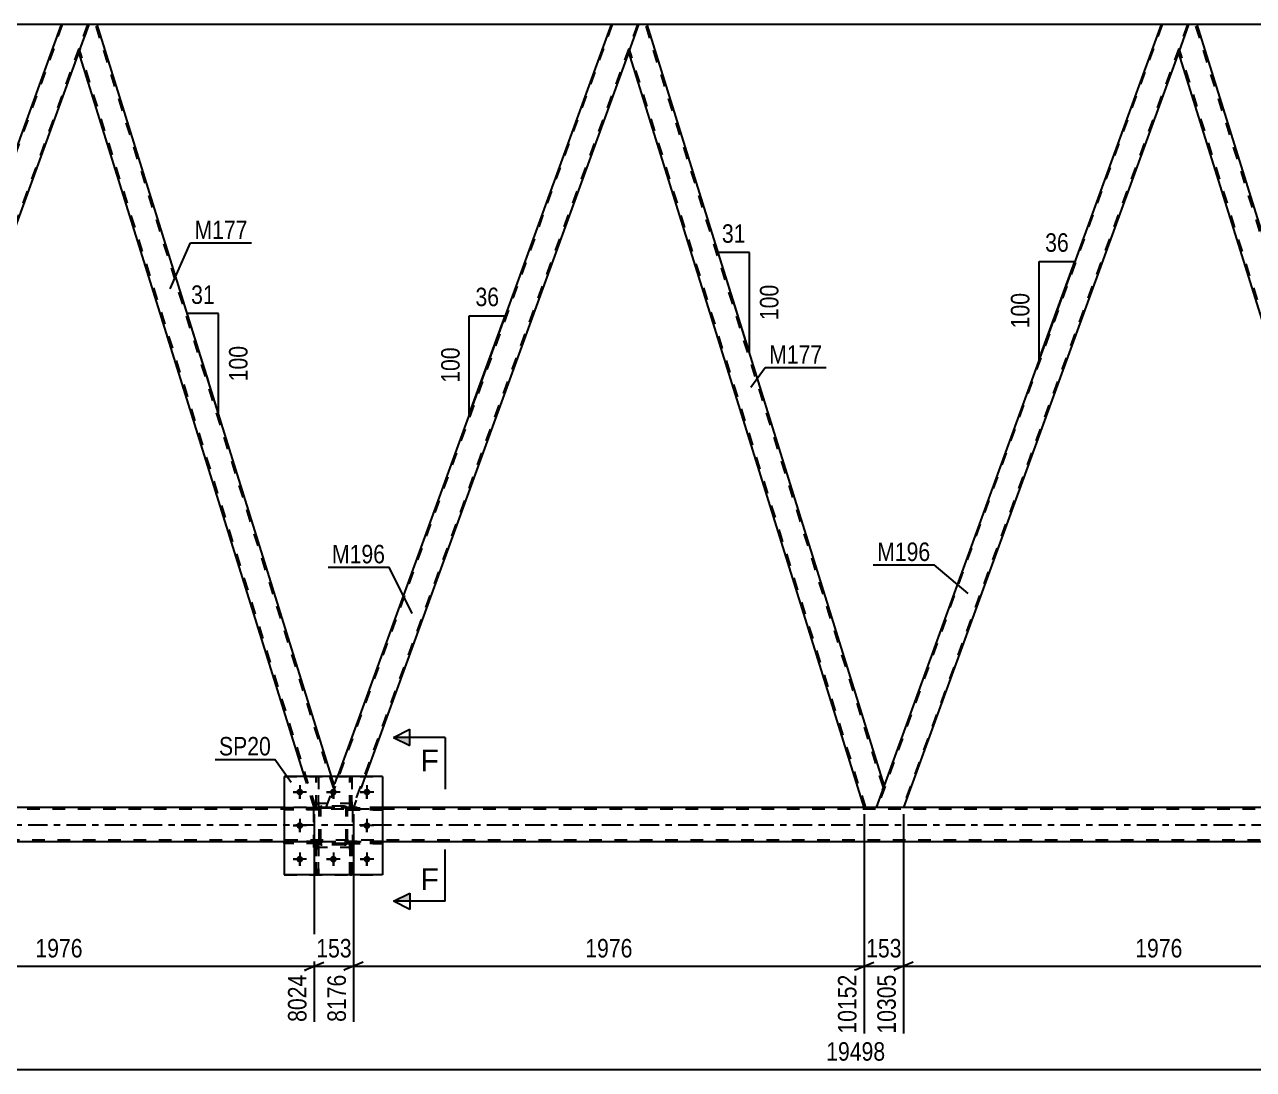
# Model space of a CAD drawing. Header units: millimetres. Extents: x 0 to 841, y 0 to 594.
# Drawn here: x 293.8 to 484, y 292.1 to 453.9 of the extents above; entities that cross this region are included whole.
import ezdxf

# ---------------------------------------------------------------- set-up
doc = ezdxf.new("R2010")
doc.units = ezdxf.units.MM
doc.linetypes.add('DXK_LINE_DOT2', pattern=[3.9198, 1.9599, -1.9599])
doc.linetypes.add('DXK_LINE_DOT3', pattern=[5.9187, 2.979, -0.9799, 0.9799, -0.9799])
doc.styles.add('Arial', font='ARIAL.TTF', dxfattribs={"height": 0.2})
doc.styles.add('Arial Narrow', font='ARIALN.TTF', dxfattribs={"height": 0.2})

# ---------------------------------------------------------------- blocks, each defined once
blk = doc.blocks.new('Part-814521909-3712 - 3269')
at = {"color": 2, "linetype": 'Continuous'}
for p, q in [((349.16, 337.46), (333.96, 337.46)), ((333.96, 337.46), (333.96, 322.26)), ((349.16, 337.46), (349.16, 322.26)), ((349.16, 322.26), (333.96, 322.26))]:
    blk.add_line(p, q, dxfattribs=at)
blk = doc.blocks.new('Part-814521909-3485 - 3269')
at = {"color": 7, "linetype": 'DXK_LINE_DOT2'}
for p, q in [((343.76, 332.3), (343.76, 332.62)), ((343.76, 332.62), (349.16, 332.62)), ((349.16, 332.3), (343.76, 332.3)), ((344.36, 332.3), (344.36, 332.62)), ((349.16, 332.62), (349.16, 332.3))]:
    blk.add_line(p, q, dxfattribs=at)
blk = doc.blocks.new('Part-814521909-3488 - 3269')
at = {"color": 7, "linetype": 'DXK_LINE_DOT2'}
for p, q in [((339.24, 327.1), (338.92, 327.1)), ((338.92, 327.1), (338.92, 322.26)), ((338.92, 326.5), (339.24, 326.5)), ((339.24, 322.26), (339.24, 327.1)), ((338.92, 322.26), (339.24, 322.26))]:
    blk.add_line(p, q, dxfattribs=at)
blk = doc.blocks.new('Part-814521909-3499 - 3269')
at = {"color": 7, "linetype": 'DXK_LINE_DOT2'}
for p, q in [((344.12, 332.62), (344.12, 337.46)), ((344.12, 337.46), (344.44, 337.46)), ((344.44, 337.46), (344.44, 332.62)), ((344.12, 333.22), (344.44, 333.22)), ((344.44, 332.62), (344.12, 332.62))]:
    blk.add_line(p, q, dxfattribs=at)
blk = doc.blocks.new('Part-814521909-3505 - 3269')
at = {"color": 7, "linetype": 'DXK_LINE_DOT2'}
for p, q in [((349.16, 332.62), (343.76, 332.62)), ((343.76, 332.62), (343.76, 332.3)), ((343.76, 332.3), (349.16, 332.3)), ((344.36, 332.3), (344.36, 332.62)), ((349.16, 332.3), (349.16, 332.62))]:
    blk.add_line(p, q, dxfattribs=at)
blk = doc.blocks.new('Part-814521909-3508 - 3269')
at = {"color": 7, "linetype": 'DXK_LINE_DOT2'}
for p, q in [((349.16, 327.42), (343.76, 327.42)), ((343.76, 327.42), (343.76, 327.1)), ((344.36, 327.1), (344.36, 327.42)), ((349.16, 327.1), (349.16, 327.42)), ((343.76, 327.1), (349.16, 327.1))]:
    blk.add_line(p, q, dxfattribs=at)
blk = doc.blocks.new('Part-814521909-3513 - 3269')
at = {"color": 7, "linetype": 'DXK_LINE_DOT2'}
for p, q in [((338.92, 332.62), (338.92, 337.46)), ((338.92, 337.46), (339.24, 337.46)), ((339.24, 337.46), (339.24, 332.62)), ((338.92, 333.22), (339.24, 333.22)), ((339.24, 332.62), (338.92, 332.62))]:
    blk.add_line(p, q, dxfattribs=at)
blk = doc.blocks.new('Part-814521909-3521 - 3269')
at = {"color": 7, "linetype": 'DXK_LINE_DOT2'}
for p, q in [((343.76, 327.1), (343.76, 327.42)), ((343.76, 327.42), (349.16, 327.42)), ((344.36, 327.1), (344.36, 327.42)), ((349.16, 327.42), (349.16, 327.1)), ((349.16, 327.1), (343.76, 327.1))]:
    blk.add_line(p, q, dxfattribs=at)
blk = doc.blocks.new('Part-814521909-3524 - 3269')
at = {"color": 7, "linetype": 'DXK_LINE_DOT2'}
for p, q in [((339.36, 332.62), (333.96, 332.62)), ((333.96, 332.3), (333.96, 332.62)), ((339.36, 332.3), (333.96, 332.3)), ((338.76, 332.3), (338.76, 332.62)), ((339.36, 332.62), (339.36, 332.3))]:
    blk.add_line(p, q, dxfattribs=at)
blk = doc.blocks.new('Part-814521909-3532 - 3269')
at = {"color": 7, "linetype": 'DXK_LINE_DOT2'}
for p, q in [((344.56, 333.26), (338.56, 333.26)), ((338.56, 326.46), (338.56, 333.26)), ((344.56, 326.46), (344.56, 333.26)), ((344.56, 326.46), (338.56, 326.46))]:
    blk.add_line(p, q, dxfattribs=at)
blk = doc.blocks.new('Part-814521909-3565 - 3269')
at = {"color": 7, "linetype": 'DXK_LINE_DOT2'}
for p, q in [((339.36, 327.42), (333.96, 327.42)), ((333.96, 327.1), (333.96, 327.42)), ((338.76, 327.1), (338.76, 327.42)), ((339.36, 327.42), (339.36, 327.1)), ((339.36, 327.1), (333.96, 327.1))]:
    blk.add_line(p, q, dxfattribs=at)
blk = doc.blocks.new('Part-814521909-3568 - 3269')
at = {"color": 2, "linetype": 'Continuous'}
for p, q in [((344.12, 337.46), (344.12, 337.46)), ((344.44, 337.46), (344.12, 337.46)), ((344.44, 337.46), (344.44, 337.46))]:
    blk.add_line(p, q, dxfattribs=at)
at = {"color": 7, "linetype": 'DXK_LINE_DOT2'}
for p, q in [((344.12, 332.62), (344.12, 337.46)), ((344.44, 332.62), (344.44, 337.46)), ((344.12, 333.22), (344.44, 333.22)), ((344.44, 332.62), (344.12, 332.62))]:
    blk.add_line(p, q, dxfattribs=at)
blk = doc.blocks.new('Part-814521909-3571 - 3269')
at = {"color": 2, "linetype": 'Continuous'}
for p, q in [((338.92, 337.46), (338.92, 337.46)), ((339.24, 337.46), (338.92, 337.46)), ((339.24, 337.46), (339.24, 337.46))]:
    blk.add_line(p, q, dxfattribs=at)
at = {"color": 7, "linetype": 'DXK_LINE_DOT2'}
for p, q in [((338.92, 332.62), (338.92, 337.46)), ((339.24, 332.62), (339.24, 337.46)), ((338.92, 333.22), (339.24, 333.22)), ((339.24, 332.62), (338.92, 332.62))]:
    blk.add_line(p, q, dxfattribs=at)
blk = doc.blocks.new('Part-814521909-3623 - 3269')
at = {"color": 7, "linetype": 'DXK_LINE_DOT2'}
for p, q in [((344.44, 327.1), (344.12, 327.1)), ((344.12, 327.1), (344.12, 322.26)), ((344.12, 326.5), (344.44, 326.5)), ((344.44, 322.26), (344.44, 327.1)), ((344.12, 322.26), (344.44, 322.26))]:
    blk.add_line(p, q, dxfattribs=at)
blk = doc.blocks.new('Part-814521909-3631 - 3269')
at = {"color": 7, "linetype": 'DXK_LINE_DOT2'}
for p, q in [((469.87, 453.86), (425.75, 332.64)), ((473.79, 453.86), (429.67, 332.64)), ((473.96, 453.86), (472.43, 449.66)), ((426.83, 336.06), (425.58, 332.64)), ((429.84, 332.64), (425.58, 332.64))]:
    blk.add_line(p, q, dxfattribs=at)
at = {"color": 2, "linetype": 'Continuous'}
for p, q in [((469.7, 453.86), (426.83, 336.06)), ((473.96, 453.86), (469.7, 453.86)), ((472.43, 449.66), (429.84, 332.64))]:
    blk.add_line(p, q, dxfattribs=at)
blk = doc.blocks.new('Part-814521909-3636 - 3269')
at = {"color": 2, "linetype": 'Continuous'}
for p, q in [((473.96, 453.86), (472.43, 449.66)), ((475.28, 453.86), (473.96, 453.86)), ((511.98, 336.11), (475.28, 453.86)), ((508.87, 332.64), (472.41, 449.61)), ((472.43, 449.66), (472.43, 449.66)), ((511.71, 335.37), (510.71, 332.64)), ((511.96, 336.05), (511.71, 335.37)), ((511.96, 336.06), (511.96, 336.05))]:
    blk.add_line(p, q, dxfattribs=at)
at = {"color": 7, "linetype": 'DXK_LINE_DOT2'}
for p, q in [((511.84, 335.74), (475.02, 453.86)), ((472.43, 449.66), (472.41, 449.61)), ((509.12, 332.64), (472.55, 449.98)), ((511.71, 335.37), (511.9, 335.89)), ((511.98, 336.11), (511.96, 336.06)), ((510.71, 332.64), (508.87, 332.64))]:
    blk.add_line(p, q, dxfattribs=at)
blk = doc.blocks.new('Bolt-814521909-3637 - 3269')
at = {"color": 1, "linetype": 'Continuous'}
for p, q in [((335.32, 335.06), (336.02, 335.06)), ((336.36, 336.1), (336.36, 335.41)), ((337.4, 335.06), (336.71, 335.06)), ((340.52, 335.06), (341.22, 335.06)), ((341.56, 336.1), (341.56, 335.41)), ((342.6, 335.06), (341.91, 335.06)), ((345.72, 335.06), (346.42, 335.06)), ((346.76, 336.1), (346.76, 335.41)), ((347.8, 335.06), (347.11, 335.06)), ((336.36, 334.02), (336.36, 334.72)), ((341.56, 334.02), (341.56, 334.72)), ((346.76, 334.02), (346.76, 334.72)), ((335.32, 329.86), (336.02, 329.86)), ((336.36, 330.9), (336.36, 330.21)), ((336.36, 328.82), (336.36, 329.52)), ((337.4, 329.86), (336.71, 329.86)), ((345.72, 329.86), (346.42, 329.86)), ((346.76, 330.9), (346.76, 330.21)), ((346.76, 328.82), (346.76, 329.52)), ((347.8, 329.86), (347.11, 329.86)), ((336.36, 325.7), (336.36, 325.01)), ((341.56, 325.7), (341.56, 325.01)), ((346.76, 325.7), (346.76, 325.01)), ((335.32, 324.66), (336.02, 324.66)), ((336.36, 323.62), (336.36, 324.32)), ((337.4, 324.66), (336.71, 324.66)), ((340.52, 324.66), (341.22, 324.66)), ((341.56, 323.62), (341.56, 324.32)), ((342.6, 324.66), (341.91, 324.66)), ((345.72, 324.66), (346.42, 324.66)), ((346.76, 323.62), (346.76, 324.32)), ((347.8, 324.66), (347.11, 324.66))]:
    blk.add_line(p, q, dxfattribs=at)
blk = doc.blocks.new('Bolt-814521909-3648 - 3269')
at = {"linetype": 'Continuous'}
for points in [[(336.88, 335.06, -1), (335.84, 335.06, -1)], [(342.08, 335.06, -1), (341.04, 335.06, -1)], [(347.28, 335.06, -1), (346.24, 335.06, -1)], [(336.88, 329.86, -1), (335.84, 329.86, -1)], [(347.28, 329.86, -1), (346.24, 329.86, -1)], [(336.88, 324.66, -1), (335.84, 324.66, -1)], [(342.08, 324.66, -1), (341.04, 324.66, -1)], [(347.28, 324.66, -1), (346.24, 324.66, -1)]]:
    blk.add_hatch(color=1, dxfattribs=at).paths.add_polyline_path(points)
at = {"color": 1, "linetype": 'Continuous'}
for p, q in [((337.4, 335.06), (335.32, 335.06)), ((336.36, 336.1), (336.36, 334.02)), ((342.6, 335.06), (340.52, 335.06)), ((341.56, 336.1), (341.56, 334.02)), ((347.8, 335.06), (345.72, 335.06)), ((346.76, 336.1), (346.76, 334.02)), ((337.4, 329.86), (335.32, 329.86)), ((336.36, 330.9), (336.36, 328.82)), ((347.8, 329.86), (345.72, 329.86)), ((346.76, 330.9), (346.76, 328.82)), ((336.36, 325.7), (336.36, 323.62)), ((341.56, 325.7), (341.56, 323.62)), ((346.76, 325.7), (346.76, 323.62)), ((337.4, 324.66), (335.32, 324.66)), ((342.6, 324.66), (340.52, 324.66)), ((347.8, 324.66), (345.72, 324.66))]:
    blk.add_line(p, q, dxfattribs=at)
blk = doc.blocks.new('Part-814521909-3675 - 3269')
at = {"color": 2, "linetype": 'Continuous'}
for p, q in [((299.43, 453.86), (219.87, 453.86)), ((384.57, 453.86), (305.01, 453.86)), ((469.7, 453.86), (390.14, 453.86)), ((554.84, 453.86), (475.28, 453.86))]:
    blk.add_line(p, q, dxfattribs=at)
at = {"color": 7, "linetype": 'DXK_LINE_DOT2'}
for p, q in [((305.01, 453.86), (299.43, 453.86)), ((390.14, 453.86), (384.57, 453.86)), ((475.28, 453.86), (469.7, 453.86))]:
    blk.add_line(p, q, dxfattribs=at)
blk = doc.blocks.new('Part-814521909-3680 - 3269')
at = {"color": 2, "linetype": 'Continuous'}
for p, q in [((303.69, 453.86), (302.16, 449.67)), ((305.01, 453.86), (303.69, 453.86)), ((341.29, 337.46), (305.01, 453.86)), ((337.1, 337.46), (302.14, 449.61)), ((302.16, 449.67), (302.16, 449.66))]:
    blk.add_line(p, q, dxfattribs=at)
at = {"color": 7, "linetype": 'DXK_LINE_DOT2'}
for p, q in [((341.57, 335.74), (304.76, 453.86)), ((302.16, 449.67), (302.14, 449.61)), ((338.85, 332.64), (302.28, 449.98)), ((338.6, 332.64), (337.1, 337.46)), ((341.71, 336.11), (341.29, 337.46)), ((340.45, 332.64), (341.71, 336.11)), ((338.6, 332.64), (340.45, 332.64))]:
    blk.add_line(p, q, dxfattribs=at)
blk = doc.blocks.new('Part-814521909-3685 - 3269')
at = {"color": 7, "linetype": 'DXK_LINE_DOT2'}
for p, q in [((299.6, 453.86), (255.48, 332.64)), ((303.52, 453.86), (259.4, 332.64)), ((303.69, 453.86), (302.16, 449.66)), ((256.56, 336.06), (255.31, 332.64)), ((259.57, 332.64), (255.31, 332.64))]:
    blk.add_line(p, q, dxfattribs=at)
at = {"color": 2, "linetype": 'Continuous'}
for p, q in [((299.43, 453.86), (256.56, 336.06)), ((303.69, 453.86), (299.43, 453.86)), ((302.16, 449.66), (259.57, 332.64))]:
    blk.add_line(p, q, dxfattribs=at)
blk = doc.blocks.new('Part-814521909-3693 - 3269')
at = {"color": 7, "linetype": 'DXK_LINE_DOT2'}
for p, q in [((344.12, 322.26), (344.12, 327.1)), ((344.12, 327.1), (344.44, 327.1)), ((344.12, 326.5), (344.44, 326.5)), ((344.44, 327.1), (344.44, 322.26)), ((344.44, 322.26), (344.12, 322.26))]:
    blk.add_line(p, q, dxfattribs=at)
blk = doc.blocks.new('Part-814521909-3694 - 3269')
at = {"color": 7, "linetype": 'DXK_LINE_DOT2'}
for p, q in [((338.92, 322.26), (338.92, 327.1)), ((338.92, 327.1), (339.24, 327.1)), ((338.92, 326.5), (339.24, 326.5)), ((339.24, 327.1), (339.24, 322.26)), ((339.24, 322.26), (338.92, 322.26))]:
    blk.add_line(p, q, dxfattribs=at)
blk = doc.blocks.new('Part-814521909-3701 - 3269')
at = {"color": 7, "linetype": 'DXK_LINE_DOT2'}
for p, q in [((339.36, 332.62), (333.96, 332.62)), ((333.96, 332.62), (333.96, 332.3)), ((339.36, 332.3), (333.96, 332.3)), ((338.76, 332.3), (338.76, 332.62)), ((339.36, 332.3), (339.36, 332.62))]:
    blk.add_line(p, q, dxfattribs=at)
blk = doc.blocks.new('Part-814521909-3702 - 3269')
at = {"color": 7, "linetype": 'DXK_LINE_DOT2'}
for p, q in [((339.36, 327.42), (333.96, 327.42)), ((333.96, 327.42), (333.96, 327.1)), ((338.76, 327.1), (338.76, 327.42)), ((339.36, 327.1), (339.36, 327.42)), ((339.36, 327.1), (333.96, 327.1))]:
    blk.add_line(p, q, dxfattribs=at)
blk = doc.blocks.new('Part-814521909-3722 - 3269')
at = {"color": 7, "linetype": 'DXK_LINE_DOT2'}
for p, q in [((339.36, 332.38), (339.4, 332.57)), ((339.4, 332.57), (339.36, 332.38)), ((339.36, 327.34), (339.36, 332.38)), ((339.6, 332.38), (339.62, 332.47)), ((339.6, 327.34), (339.6, 332.38)), ((339.62, 332.47), (339.67, 332.55)), ((339.66, 332.83), (339.84, 332.86)), ((339.84, 332.86), (339.66, 332.83)), ((339.67, 332.55), (339.75, 332.6)), ((339.75, 332.6), (339.84, 332.62)), ((343.28, 332.86), (339.84, 332.86)), ((339.84, 332.62), (343.28, 332.62)), ((343.28, 332.86), (343.47, 332.83)), ((343.47, 332.83), (343.28, 332.86)), ((343.28, 332.62), (343.38, 332.6)), ((343.38, 332.6), (343.45, 332.55)), ((343.45, 332.55), (343.5, 332.47)), ((343.5, 332.47), (343.52, 332.38)), ((343.52, 327.34), (343.52, 332.38)), ((343.73, 332.57), (343.76, 332.38)), ((343.76, 332.38), (343.73, 332.57)), ((343.76, 327.34), (343.76, 332.38)), ((339.4, 327.16), (339.36, 327.34)), ((339.36, 327.34), (339.4, 327.16)), ((339.62, 327.25), (339.6, 327.34)), ((339.67, 327.17), (339.62, 327.25)), ((343.5, 327.25), (343.45, 327.17)), ((343.52, 327.34), (343.5, 327.25)), ((343.76, 327.34), (343.73, 327.16)), ((343.73, 327.16), (343.76, 327.34)), ((339.84, 326.86), (339.66, 326.9)), ((339.66, 326.9), (339.84, 326.86)), ((339.75, 327.12), (339.67, 327.17)), ((339.84, 327.1), (339.75, 327.12)), ((343.28, 327.1), (339.84, 327.1)), ((343.28, 326.86), (339.84, 326.86)), ((343.38, 327.12), (343.28, 327.1)), ((343.47, 326.9), (343.28, 326.86)), ((343.28, 326.86), (343.47, 326.9)), ((343.45, 327.17), (343.38, 327.12))]:
    blk.add_line(p, q, dxfattribs=at)
at = {"color": 7, "linetype": 'DXK_LINE_DOT3'}
blk.add_line((341.56, 329.86), (341.56, 329.86), dxfattribs=at)
at = {"color": 7, "linetype": 'DXK_LINE_DOT2'}
for centre, start, end in [((339.84, 332.38), 112.5, 157.5), ((339.84, 332.38), 112.5, 157.5), ((343.28, 332.38), 22.5, 67.5), ((343.28, 332.38), 22.5, 67.5), ((339.84, 327.34), 202.5, 247.5), ((339.84, 327.34), 202.5, 247.5), ((343.28, 327.34), 292.5, 337.5), ((343.28, 327.34), 292.5, 337.5)]:
    blk.add_arc(centre, 0.48, start, end, dxfattribs=at)
blk = doc.blocks.new('Part-814521909-3737 - 3269')
at = {"color": 2, "linetype": 'Continuous'}
for p, q in [((388.82, 453.86), (387.3, 449.67)), ((390.14, 453.86), (388.82, 453.86)), ((426.84, 336.11), (390.14, 453.86)), ((423.74, 332.64), (387.28, 449.61)), ((387.3, 449.67), (387.29, 449.66)), ((426.57, 335.37), (425.58, 332.64)), ((426.82, 336.05), (426.57, 335.37)), ((426.83, 336.06), (426.82, 336.05))]:
    blk.add_line(p, q, dxfattribs=at)
at = {"color": 7, "linetype": 'DXK_LINE_DOT2'}
for p, q in [((426.71, 335.74), (389.89, 453.86)), ((387.3, 449.67), (387.28, 449.61)), ((423.99, 332.64), (387.41, 449.98)), ((426.57, 335.37), (426.76, 335.89)), ((426.84, 336.11), (426.83, 336.06)), ((425.58, 332.64), (423.74, 332.64))]:
    blk.add_line(p, q, dxfattribs=at)
blk = doc.blocks.new('Part-814521909-3742 - 3269')
at = {"color": 7, "linetype": 'DXK_LINE_DOT2'}
for p, q in [((384.74, 453.86), (340.62, 332.64)), ((388.65, 453.86), (344.53, 332.64)), ((388.82, 453.86), (387.29, 449.66)), ((340.45, 332.64), (342.2, 337.46)), ((346.46, 337.46), (344.7, 332.64)), ((344.7, 332.64), (340.45, 332.64))]:
    blk.add_line(p, q, dxfattribs=at)
at = {"color": 2, "linetype": 'Continuous'}
for p, q in [((384.57, 453.86), (342.2, 337.46)), ((388.82, 453.86), (384.57, 453.86)), ((387.29, 449.66), (346.46, 337.46))]:
    blk.add_line(p, q, dxfattribs=at)
blk = doc.blocks.new('Part-814521909-3747 - 3269')
at = {"color": 7, "linetype": 'DXK_LINE_DOT2'}
for p, q in [((739.07, 332.4), (63.49, 332.4)), ((349.16, 332.64), (333.96, 332.64)), ((739.82, 327.6), (63.49, 327.6)), ((604.57, 327.36), (333.96, 327.36)), ((349.16, 327.36), (333.96, 327.36))]:
    blk.add_line(p, q, dxfattribs=at)
at = {"color": 2, "linetype": 'Continuous'}
for p, q in [((333.96, 332.64), (178.89, 332.64)), ((589.37, 332.64), (349.16, 332.64)), ((333.96, 327.36), (178.89, 327.36)), ((589.37, 327.36), (349.16, 327.36))]:
    blk.add_line(p, q, dxfattribs=at)
at = {"color": 7, "linetype": 'DXK_LINE_DOT3'}
blk.add_line((63.49, 330), (739.45, 330), dxfattribs=at)
blk = doc.blocks.new('Part-814521909-3749 - 3269')
at = {"color": 7, "linetype": 'DXK_LINE_DOT2'}
for p, q in [((333.96, 337.46), (349.16, 337.46)), ((333.96, 337.46), (333.96, 322.26)), ((349.16, 337.46), (349.16, 322.26)), ((333.96, 322.26), (349.16, 322.26))]:
    blk.add_line(p, q, dxfattribs=at)
blk = doc.blocks.new('Part-814521909-3750 - 3269')
at = {"color": 7, "linetype": 'DXK_LINE_DOT2'}
for p, q in [((339.36, 332.38), (339.4, 332.57)), ((339.4, 332.57), (339.36, 332.38)), ((339.36, 327.34), (339.36, 332.38)), ((339.6, 332.38), (339.62, 332.47)), ((339.6, 327.34), (339.6, 332.38)), ((339.62, 332.47), (339.67, 332.55)), ((339.66, 332.83), (339.84, 332.86)), ((339.84, 332.86), (339.66, 332.83)), ((339.67, 332.55), (339.75, 332.6)), ((339.75, 332.6), (339.84, 332.62)), ((343.28, 332.86), (339.84, 332.86)), ((339.84, 332.62), (343.28, 332.62)), ((343.28, 332.86), (343.47, 332.83)), ((343.47, 332.83), (343.28, 332.86)), ((343.28, 332.62), (343.38, 332.6)), ((343.38, 332.6), (343.45, 332.55)), ((343.45, 332.55), (343.5, 332.47)), ((343.5, 332.47), (343.52, 332.38)), ((343.52, 327.34), (343.52, 332.38)), ((343.73, 332.57), (343.76, 332.38)), ((343.76, 332.38), (343.73, 332.57)), ((343.76, 327.34), (343.76, 332.38)), ((339.4, 327.16), (339.36, 327.34)), ((339.36, 327.34), (339.4, 327.16)), ((339.62, 327.25), (339.6, 327.34)), ((339.67, 327.17), (339.62, 327.25)), ((343.5, 327.25), (343.45, 327.17)), ((343.52, 327.34), (343.5, 327.25)), ((343.76, 327.34), (343.73, 327.16)), ((343.73, 327.16), (343.76, 327.34)), ((339.84, 326.86), (339.66, 326.9)), ((339.66, 326.9), (339.84, 326.86)), ((339.75, 327.12), (339.67, 327.17)), ((339.84, 327.1), (339.75, 327.12)), ((343.28, 327.1), (339.84, 327.1)), ((343.28, 326.86), (339.84, 326.86)), ((343.38, 327.12), (343.28, 327.1)), ((343.47, 326.9), (343.28, 326.86)), ((343.28, 326.86), (343.47, 326.9)), ((343.45, 327.17), (343.38, 327.12))]:
    blk.add_line(p, q, dxfattribs=at)
at = {"color": 7, "linetype": 'DXK_LINE_DOT3'}
blk.add_line((341.56, 329.86), (341.56, 329.86), dxfattribs=at)
at = {"color": 7, "linetype": 'DXK_LINE_DOT2'}
for centre, start, end in [((339.84, 332.38), 112.5, 157.5), ((339.84, 332.38), 112.5, 157.5), ((343.28, 332.38), 22.5, 67.5), ((343.28, 332.38), 22.5, 67.5), ((339.84, 327.34), 202.5, 247.5), ((339.84, 327.34), 202.5, 247.5), ((343.28, 327.34), 292.5, 337.5), ((343.28, 327.34), 292.5, 337.5)]:
    blk.add_arc(centre, 0.48, start, end, dxfattribs=at)
blk = doc.blocks.new('Part-814521909-3751 - 3269')
at = {"color": 7, "linetype": 'DXK_LINE_DOT2'}
for p, q in [((344.56, 333.26), (338.56, 333.26)), ((338.56, 326.46), (338.56, 333.26)), ((344.56, 326.46), (344.56, 333.26)), ((344.56, 326.46), (338.56, 326.46))]:
    blk.add_line(p, q, dxfattribs=at)
blk = doc.blocks.new('StraightDimension-814521909-4407 - 3269')
at = {"color": 7, "linetype": 'Continuous'}
for p, q in [((423.74, 331.64), (423.74, 297.66)), ((429.84, 331.64), (429.84, 297.66)), ((422.24, 307.5), (425.24, 308.7)), ((431.34, 308.7), (428.34, 307.5)), ((423.74, 308.1), (429.84, 308.1))]:
    blk.add_line(p, q, dxfattribs=at)
at = {"color": 0}
blk.add_wipeout([(430.13, 308.85), (430.13, 313.05), (423.44, 313.05), (423.44, 308.85)], dxfattribs=at)
at = {"color": 0, "linetype": 'Continuous'}
blk.add_wipeout([(429.24, 307.4), (425.04, 307.4), (425.04, 297.06), (429.24, 297.06)], dxfattribs=at)
at = {"color": 3, "style": 'Arial Narrow'}
blk.add_text('153', height=2.863, dxfattribs=at).set_placement((424.04, 309.45))
at = {"color": 3, "linetype": 'Continuous', "style": 'Arial Narrow'}
blk.add_text('10305', height=2.863, rotation=90.0002, dxfattribs=at).set_placement((428.64, 297.66))
blk = doc.blocks.new('StraightDimension-814521909-4563 - 3269')
at = {"color": 7, "linetype": 'Continuous'}
blk.add_line((52.63, 292.12), (792.22, 292.12), dxfattribs=at)
at = {"color": 0}
blk.add_wipeout([(427.6, 292.87), (427.6, 297.07), (417.26, 297.07), (417.26, 292.87)], dxfattribs=at)
at = {"color": 3, "style": 'Arial Narrow'}
blk.add_text('19498', height=2.863, dxfattribs=at).set_placement((417.86, 293.47))
blk = doc.blocks.new('AngleDimension-814521909-3839 - 3269')
at = {"color": 7, "linetype": 'Continuous'}
for p, q in [((450.81, 417.19), (456.35, 417.19)), ((450.81, 401.97), (456.35, 417.19)), ((450.81, 401.97), (450.81, 417.19)), ((451.16, 402.92), (456.35, 417.19))]:
    blk.add_line(p, q, dxfattribs=at)
at = {"color": 0}
for points in [[(456.01, 418.09), (456.01, 422.29), (451.16, 422.29), (451.16, 418.09)], [(449.91, 412.92), (445.71, 412.92), (445.71, 406.24), (449.91, 406.24)]]:
    blk.add_wipeout(points, dxfattribs=at)
at = {"color": 3, "style": 'Arial Narrow'}
blk.add_text('36', height=2.863, dxfattribs=at).set_placement((451.76, 418.69))
blk.add_text('100', height=2.863, rotation=90.0002, dxfattribs=at).set_placement((449.31, 406.84))
blk = doc.blocks.new('AngleDimension-814521909-3853 - 3269')
at = {"color": 7, "linetype": 'Continuous'}
for p, q in [((404, 409.41), (401.14, 418.58)), ((405.96, 418.58), (401.14, 418.58)), ((405.96, 403.11), (401.14, 418.58)), ((405.96, 403.11), (405.96, 418.58))]:
    blk.add_line(p, q, dxfattribs=at)
at = {"color": 0}
for points in [[(405.98, 419.48), (405.98, 423.68), (401.12, 423.68), (401.12, 419.48)], [(411.06, 414.19), (406.86, 414.19), (406.86, 407.51), (411.06, 407.51)]]:
    blk.add_wipeout(points, dxfattribs=at)
at = {"color": 3, "style": 'Arial Narrow'}
blk.add_text('31', height=2.863, dxfattribs=at).set_placement((401.72, 420.08))
blk.add_text('100', height=2.863, rotation=90.0002, dxfattribs=at).set_placement((410.46, 408.11))
blk = doc.blocks.new('AngleDimension-814521909-3867 - 3269')
at = {"color": 7, "linetype": 'Continuous'}
for p, q in [((362.61, 408.77), (368.15, 408.77)), ((362.61, 393.54), (368.15, 408.77)), ((362.61, 393.54), (362.61, 408.77)), ((366.33, 403.75), (368.15, 408.77))]:
    blk.add_line(p, q, dxfattribs=at)
at = {"color": 0}
for points in [[(367.81, 409.67), (367.81, 413.87), (362.96, 413.87), (362.96, 409.67)], [(361.71, 404.5), (357.51, 404.5), (357.51, 397.81), (361.71, 397.81)]]:
    blk.add_wipeout(points, dxfattribs=at)
at = {"color": 3, "style": 'Arial Narrow'}
blk.add_text('36', height=2.863, dxfattribs=at).set_placement((363.56, 410.27))
blk.add_text('100', height=2.863, rotation=90.0002, dxfattribs=at).set_placement((361.11, 398.41))
blk = doc.blocks.new('AngleDimension-814521909-3881 - 3269')
at = {"color": 7, "linetype": 'Continuous'}
for p, q in [((322.26, 398.52), (318.95, 409.12)), ((323.77, 409.12), (318.95, 409.12)), ((323.77, 393.65), (318.95, 409.12)), ((323.77, 393.65), (323.77, 409.12))]:
    blk.add_line(p, q, dxfattribs=at)
at = {"color": 0}
for points in [[(323.79, 410.02), (323.79, 414.22), (318.94, 414.22), (318.94, 410.02)], [(328.87, 404.72), (324.67, 404.72), (324.67, 398.04), (328.87, 398.04)]]:
    blk.add_wipeout(points, dxfattribs=at)
at = {"color": 3, "style": 'Arial Narrow'}
blk.add_text('31', height=2.863, dxfattribs=at).set_placement((319.54, 410.62))
blk.add_text('100', height=2.863, rotation=90.0002, dxfattribs=at).set_placement((328.27, 398.64))
blk = doc.blocks.new('StraightDimension-814521909-4350 - 3269')
at = {"color": 7, "linetype": 'Continuous'}
for p, q in [((259.57, 331.64), (259.57, 299.48)), ((338.6, 331.64), (338.6, 299.48)), ((261.07, 308.7), (258.07, 307.5)), ((337.1, 307.5), (340.1, 308.7)), ((259.57, 308.1), (338.6, 308.1))]:
    blk.add_line(p, q, dxfattribs=at)
at = {"color": 0}
blk.add_wipeout([(303.34, 308.85), (303.34, 313.05), (294.83, 313.05), (294.83, 308.85)], dxfattribs=at)
at = {"color": 0, "linetype": 'Continuous'}
blk.add_wipeout([(338, 307.4), (333.8, 307.4), (333.8, 298.88), (338, 298.88)], dxfattribs=at)
at = {"color": 3, "style": 'Arial Narrow'}
blk.add_text('1976', height=2.863, dxfattribs=at).set_placement((295.43, 309.45))
at = {"color": 3, "linetype": 'Continuous', "style": 'Arial Narrow'}
blk.add_text('8024', height=2.863, rotation=90.0002, dxfattribs=at).set_placement((337.4, 299.48))
blk = doc.blocks.new('StraightDimension-814521909-4369 - 3269')
at = {"color": 7, "linetype": 'Continuous'}
for p, q in [((338.6, 331.64), (338.6, 299.48)), ((344.7, 331.64), (344.7, 299.48)), ((337.1, 307.5), (340.1, 308.7)), ((346.2, 308.7), (343.2, 307.5)), ((338.6, 308.1), (344.7, 308.1))]:
    blk.add_line(p, q, dxfattribs=at)
at = {"color": 0}
blk.add_wipeout([(344.99, 308.85), (344.99, 313.05), (338.31, 313.05), (338.31, 308.85)], dxfattribs=at)
at = {"color": 0, "linetype": 'Continuous'}
blk.add_wipeout([(344.1, 307.4), (339.9, 307.4), (339.9, 298.88), (344.1, 298.88)], dxfattribs=at)
at = {"color": 3, "style": 'Arial Narrow'}
blk.add_text('153', height=2.863, dxfattribs=at).set_placement((338.91, 309.45))
at = {"color": 3, "linetype": 'Continuous', "style": 'Arial Narrow'}
blk.add_text('8176', height=2.863, rotation=90.0002, dxfattribs=at).set_placement((343.5, 299.48))
blk = doc.blocks.new('StraightDimension-814521909-4388 - 3269')
at = {"color": 7, "linetype": 'Continuous'}
for p, q in [((344.7, 331.64), (344.7, 299.48)), ((423.74, 331.64), (423.74, 297.66)), ((346.2, 308.7), (343.2, 307.5)), ((422.24, 307.5), (425.24, 308.7)), ((344.7, 308.1), (423.74, 308.1))]:
    blk.add_line(p, q, dxfattribs=at)
at = {"color": 0}
blk.add_wipeout([(388.48, 308.85), (388.48, 313.05), (379.96, 313.05), (379.96, 308.85)], dxfattribs=at)
at = {"color": 0, "linetype": 'Continuous'}
blk.add_wipeout([(423.14, 307.4), (418.94, 307.4), (418.94, 297.06), (423.14, 297.06)], dxfattribs=at)
at = {"color": 3, "style": 'Arial Narrow'}
blk.add_text('1976', height=2.863, dxfattribs=at).set_placement((380.56, 309.45))
at = {"color": 3, "linetype": 'Continuous', "style": 'Arial Narrow'}
blk.add_text('10152', height=2.863, rotation=90.0002, dxfattribs=at).set_placement((422.54, 297.66))
blk = doc.blocks.new('StraightDimension-814521909-4426 - 3269')
at = {"color": 7, "linetype": 'Continuous'}
for p, q in [((429.84, 331.64), (429.84, 297.66)), ((508.87, 331.64), (508.87, 297.66)), ((431.34, 308.7), (428.34, 307.5)), ((507.37, 307.5), (510.37, 308.7)), ((429.84, 308.1), (508.87, 308.1))]:
    blk.add_line(p, q, dxfattribs=at)
at = {"color": 0}
blk.add_wipeout([(473.61, 308.85), (473.61, 313.05), (465.1, 313.05), (465.1, 308.85)], dxfattribs=at)
at = {"color": 0, "linetype": 'Continuous'}
blk.add_wipeout([(508.27, 307.4), (504.07, 307.4), (504.07, 297.06), (508.27, 297.06)], dxfattribs=at)
at = {"color": 3, "style": 'Arial Narrow'}
blk.add_text('1976', height=2.863, dxfattribs=at).set_placement((465.7, 309.45))
at = {"color": 3, "linetype": 'Continuous', "style": 'Arial Narrow'}
blk.add_text('12280', height=2.863, rotation=90.0002, dxfattribs=at).set_placement((507.67, 297.66))
blk = doc.blocks.new('SectionMark-814521909-4889 - 3269')
at = {"linetype": 'Continuous'}
for points in [[(353.38, 343.52), (353.38, 342.27), (350.88, 343.52)], [(353.38, 319.39), (353.38, 318.14), (350.88, 318.14)]]:
    blk.add_hatch(color=6, dxfattribs=at).paths.add_polyline_path(points)
at = {"color": 6, "linetype": 'Continuous'}
for p, q in [((350.88, 343.52), (353.38, 344.77)), ((353.38, 342.27), (353.38, 344.77)), ((358.88, 343.52), (350.88, 343.52)), ((350.88, 343.52), (353.38, 342.27)), ((358.88, 343.52), (358.88, 335.52)), ((358.88, 318.14), (358.88, 326.14)), ((350.88, 318.14), (353.38, 319.39)), ((358.88, 318.14), (350.88, 318.14)), ((353.38, 316.89), (350.88, 318.14)), ((353.38, 319.39), (353.38, 316.89))]:
    blk.add_line(p, q, dxfattribs=at)
at = {"color": 0, "linetype": 'Continuous'}
for points in [[(357.88, 338.27), (357.88, 341.77), (355.03, 341.77), (355.03, 338.27)], [(357.88, 319.89), (357.88, 323.39), (355.03, 323.39), (355.03, 319.89)]]:
    blk.add_wipeout(points, dxfattribs=at)
at = {"color": 3, "linetype": 'Continuous', "style": 'Arial'}
for p in [(355.03, 338.27), (355.03, 319.89)]:
    blk.add_text('F', height=3.34, dxfattribs=at).set_placement(p)
blk = doc.blocks.new('Mark-814521909-3738 - 3269')
at = {"color": 0}
blk.add_wipeout([(349.58, 370.46), (349.58, 373.46), (341.35, 373.46), (341.35, 370.46)], dxfattribs=at)
blk.add_wipeout([(349.58, 370.46), (349.58, 373.46), (341.35, 373.46), (341.35, 370.46)], dxfattribs=at)
at = {"color": 30, "linetype": 'Continuous'}
for p in [(340.75, 369.86), (353.75, 362.71)]:
    blk.add_line(p, (350.18, 369.86), dxfattribs=at)
at = {"color": 3, "style": 'Arial Narrow'}
blk.add_text('M196', height=2.863, dxfattribs=at).set_placement((341.35, 370.46))
blk = doc.blocks.new('Mark-814521909-3627 - 3269')
at = {"color": 0}
blk.add_wipeout([(433.97, 370.82), (433.97, 373.82), (425.75, 373.82), (425.75, 370.82)], dxfattribs=at)
blk.add_wipeout([(433.97, 370.82), (433.97, 373.82), (425.75, 373.82), (425.75, 370.82)], dxfattribs=at)
at = {"color": 30, "linetype": 'Continuous'}
for p in [(425.15, 370.22), (439.82, 365.77)]:
    blk.add_line(p, (434.57, 370.22), dxfattribs=at)
at = {"color": 3, "style": 'Arial Narrow'}
blk.add_text('M196', height=2.863, dxfattribs=at).set_placement((425.75, 370.82))
blk = doc.blocks.new('Mark-814521909-3676 - 3269')
at = {"color": 0}
blk.add_wipeout([(328.28, 420.65), (328.28, 423.65), (320.06, 423.65), (320.06, 420.65)], dxfattribs=at)
blk.add_wipeout([(328.28, 420.65), (328.28, 423.65), (320.06, 423.65), (320.06, 420.65)], dxfattribs=at)
at = {"color": 30, "linetype": 'Continuous'}
for p, q in [((316.28, 412.93), (319.46, 420.05)), ((319.46, 420.05), (328.88, 420.05))]:
    blk.add_line(p, q, dxfattribs=at)
at = {"color": 3, "style": 'Arial Narrow'}
blk.add_text('M177', height=2.863, dxfattribs=at).set_placement((320.06, 420.65))
blk = doc.blocks.new('Mark-814521909-3708 - 3269')
at = {"color": 0}
blk.add_wipeout([(331.89, 340.72), (331.89, 343.72), (323.85, 343.72), (323.85, 340.72)], dxfattribs=at)
blk.add_wipeout([(331.89, 340.72), (331.89, 343.72), (323.85, 343.72), (323.85, 340.72)], dxfattribs=at)
at = {"color": 30, "linetype": 'Continuous'}
for p in [(323.25, 340.12), (335.01, 336.54)]:
    blk.add_line(p, (332.49, 340.12), dxfattribs=at)
at = {"color": 3, "style": 'Arial Narrow'}
blk.add_text('SP20', height=2.863, dxfattribs=at).set_placement((323.85, 340.72))
blk = doc.blocks.new('Mark-814521909-3733 - 3269')
at = {"color": 0}
blk.add_wipeout([(417.25, 401.36), (417.25, 404.36), (409.03, 404.36), (409.03, 401.36)], dxfattribs=at)
blk.add_wipeout([(417.25, 401.36), (417.25, 404.36), (409.03, 404.36), (409.03, 401.36)], dxfattribs=at)
at = {"color": 30, "linetype": 'Continuous'}
for p, q in [((406.18, 397.73), (408.43, 400.76)), ((408.43, 400.76), (417.85, 400.76))]:
    blk.add_line(p, q, dxfattribs=at)
at = {"color": 3, "style": 'Arial Narrow'}
blk.add_text('M177', height=2.863, dxfattribs=at).set_placement((409.03, 401.36))

msp = doc.modelspace()

# ---------------------------------------------------------------- block references
for name in ['Part-814521909-3675 - 3269', 'Part-814521909-3685 - 3269', 'Part-814521909-3680 - 3269', 'Part-814521909-3742 - 3269', 'Part-814521909-3737 - 3269', 'Part-814521909-3631 - 3269', 'Part-814521909-3636 - 3269', 'Part-814521909-3712 - 3269', 'Part-814521909-3749 - 3269', 'Part-814521909-3513 - 3269', 'Part-814521909-3571 - 3269', 'Part-814521909-3499 - 3269', 'Part-814521909-3568 - 3269', 'Bolt-814521909-3637 - 3269', 'Bolt-814521909-3648 - 3269', 'Part-814521909-3532 - 3269', 'Part-814521909-3751 - 3269', 'Part-814521909-3747 - 3269', 'Part-814521909-3524 - 3269', 'Part-814521909-3701 - 3269', 'Part-814521909-3722 - 3269', 'Part-814521909-3750 - 3269', 'Part-814521909-3485 - 3269', 'Part-814521909-3505 - 3269', 'Part-814521909-3565 - 3269', 'Part-814521909-3702 - 3269', 'Part-814521909-3508 - 3269', 'Part-814521909-3521 - 3269', 'Part-814521909-3488 - 3269', 'Part-814521909-3694 - 3269', 'Part-814521909-3623 - 3269', 'Part-814521909-3693 - 3269']:
    msp.add_blockref(name, (0, 0))

# ---------------------------------------------------------------- next in the draw order: block references
msp.add_blockref('StraightDimension-814521909-4407 - 3269', (0, 0))

# ---------------------------------------------------------------- next in the draw order: block references
msp.add_blockref('StraightDimension-814521909-4563 - 3269', (0, 0))

# ---------------------------------------------------------------- next in the draw order: block references
for name in ['AngleDimension-814521909-3853 - 3269', 'AngleDimension-814521909-3839 - 3269', 'AngleDimension-814521909-3881 - 3269', 'AngleDimension-814521909-3867 - 3269', 'Mark-814521909-3738 - 3269', 'Mark-814521909-3627 - 3269', 'Mark-814521909-3708 - 3269', 'StraightDimension-814521909-4350 - 3269', 'StraightDimension-814521909-4426 - 3269']:
    msp.add_blockref(name, (0, 0))

# ---------------------------------------------------------------- next in the draw order: block references
for name in ['Mark-814521909-3676 - 3269', 'Mark-814521909-3733 - 3269', 'StraightDimension-814521909-4369 - 3269']:
    msp.add_blockref(name, (0, 0))

# ---------------------------------------------------------------- next in the draw order: block references
msp.add_blockref('StraightDimension-814521909-4388 - 3269', (0, 0))

# ---------------------------------------------------------------- next in the draw order: block references
msp.add_blockref('SectionMark-814521909-4889 - 3269', (0, 0))

doc.saveas('drawing.dxf')
